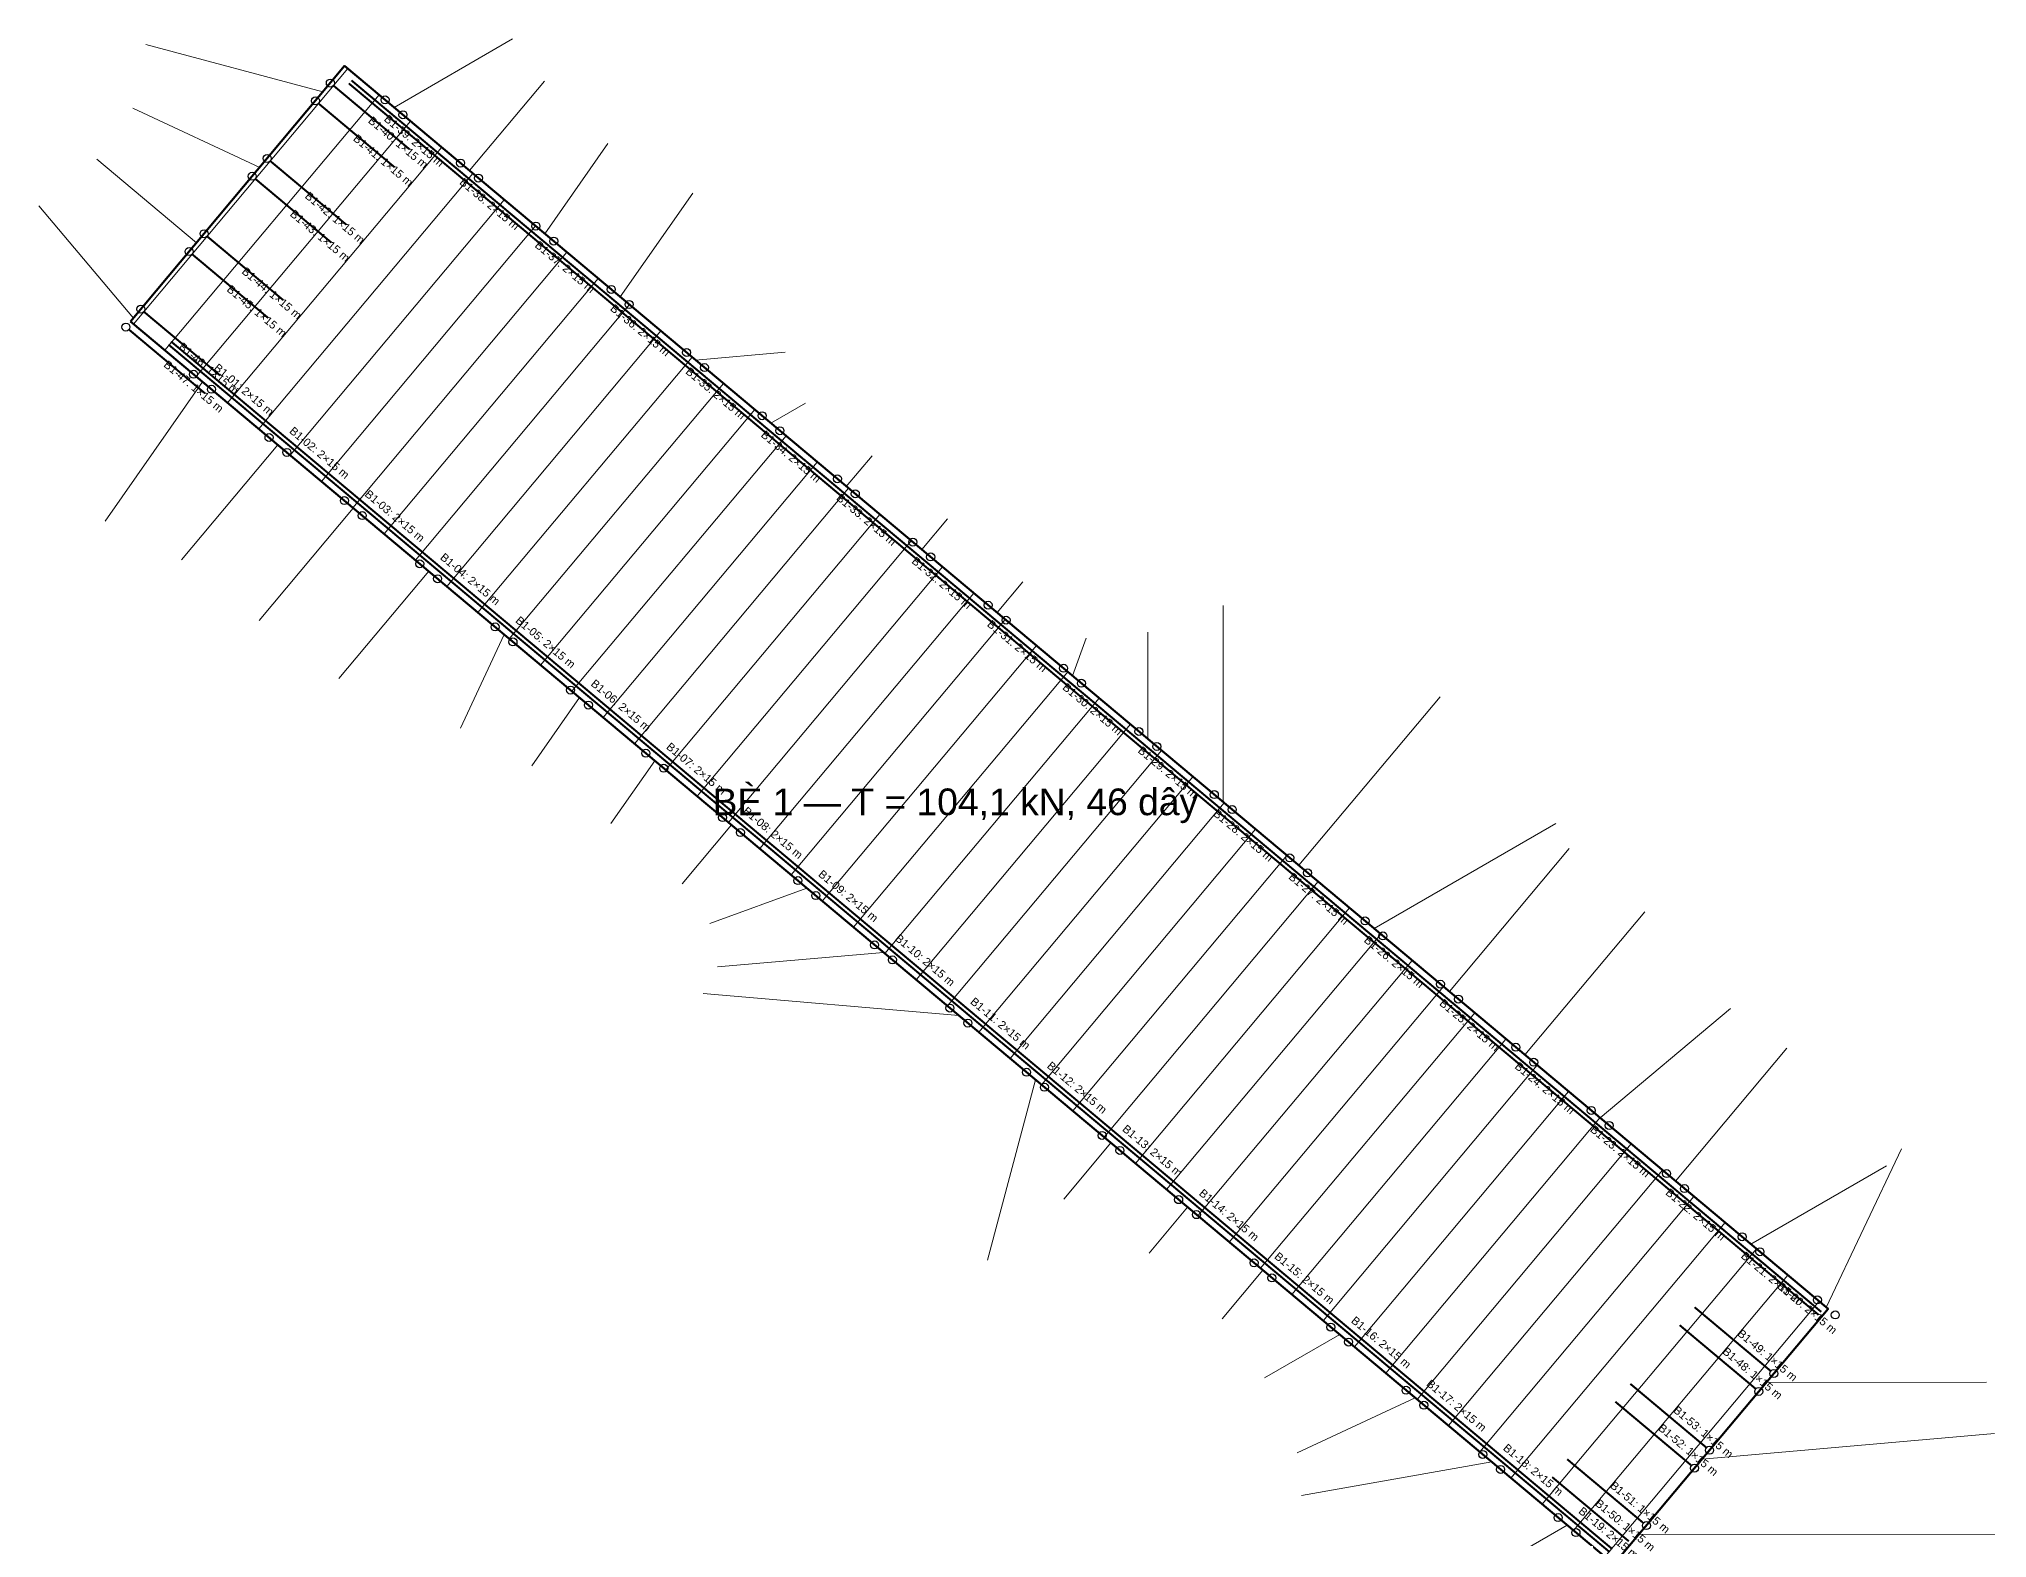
# Model space of a CAD drawing. Header units: metres. Extents: x -255 to 883, y -259 to 301.
# Drawn here: x -255.2 to 37, y -71.9 to 153 of the extents above; entities that cross this region are included whole.
import ezdxf

# ---------------------------------------------------------------- set-up
doc = ezdxf.new("R2010")
doc.units = ezdxf.units.M
for name, color, linetype, lineweight in [('BE_PIN', 7, 'Continuous', 50), ('BICH_NEO', 1, 'Continuous', 25), ('DAY_NEO', 5, 'Continuous', 0), ('GIA_CUONG_40x60', 1, 'Continuous', 70), ('KHUNG_C52', 8, 'Continuous', 0)]:
    doc.layers.add(name, color=color, linetype=linetype, lineweight=lineweight)
doc.styles.add('VN', font='arial.ttf')

msp = doc.modelspace()

# ---------------------------------------------------------------- linework, layer by layer
at = {"layer": 'BE_PIN'}
msp.add_lwpolyline([(-241.45, 110.58), (-18.98, -75.84), (13.13, -37.52), (-209.34, 148.91)], close=True, dxfattribs=at)
at = {"layer": 'BICH_NEO'}
for centre in [(-211.48, 146.35), (-213.72, 143.67), (-203.27, 143.82), (-200.59, 141.58), (-220.95, 135.04), (-191.96, 134.35), (-223.2, 132.36), (-189.28, 132.1), (-230.42, 123.74), (-180.66, 124.88), (-177.98, 122.63), (-232.67, 121.06), (-169.35, 115.4), (-239.9, 112.43), (-166.67, 113.15), (-242.15, 109.75), (-158.05, 105.93), (-231.99, 102.66), (-155.37, 103.68), (-229.31, 100.41), (-146.74, 96.45), (-220.68, 93.18), (-144.06, 94.2), (-218, 90.94), (-135.44, 86.98), (-132.75, 84.73), (-209.38, 83.71), (-206.7, 81.47), (-124.13, 77.5), (-198.07, 74.23), (-121.45, 75.26), (-195.39, 71.99), (-112.83, 68.03), (-186.77, 64.76), (-110.14, 65.78), (-184.09, 62.52), (-101.52, 58.56), (-175.46, 55.29), (-98.84, 56.31), (-172.78, 53.04), (-90.21, 49.08), (-87.53, 46.83), (-164.16, 45.82), (-161.48, 43.57), (-78.91, 39.61), (-152.66, 36.18), (-76.23, 37.36), (-149.98, 33.93), (-67.6, 30.13), (-141.36, 26.71), (-64.92, 27.88), (-138.68, 24.46), (-56.3, 20.66), (-129.86, 17.07), (-53.62, 18.41), (-127.18, 14.83), (-44.99, 11.18), (-42.31, 8.94), (-118.56, 7.6), (-115.87, 5.35), (-33.69, 1.71), (-31.01, -0.53), (-107.06, -2.03), (-104.38, -4.28), (-22.38, -7.76), (-95.75, -11.51), (-19.7, -10.01), (-93.07, -13.76), (-11.08, -17.23), (-8.4, -19.48), (-84.26, -21.14), (-81.58, -23.39), (0.23, -26.71), (2.91, -28.96), (-72.95, -30.62), (-70.27, -32.87), (11.53, -36.18), (14.21, -38.43), (-61.45, -40.26), (-58.77, -42.5), (5, -47.23), (-50.15, -49.73), (2.75, -49.91), (-47.47, -51.97), (-4.64, -58.73), (-38.65, -59.36), (-35.97, -61.61), (-6.89, -61.41), (-27.35, -68.83), (-14.11, -70.03), (-24.67, -71.08)]:
    msp.add_circle(centre, 0.6, dxfattribs=at)
at = {"layer": 'DAY_NEO'}
for p, q in [((-212.6, 145.01), (-239.17, 152.11)), ((-201.93, 142.7), (-184.18, 152.96)), ((-190.62, 133.22), (-179.38, 146.64)), ((-222.07, 133.7), (-241.11, 142.56)), ((-231.55, 122.4), (-246.49, 134.93)), ((-179.32, 123.75), (-169.86, 137.27)), ((-168.01, 114.28), (-157.12, 129.85)), ((-241.02, 111.09), (-255.18, 127.93)), ((-156.71, 104.8), (-143.26, 105.98)), ((-230.65, 101.54), (-245.26, 80.64)), ((-145.4, 95.33), (-140.2, 98.33)), ((-219.34, 92.06), (-233.79, 74.82)), ((-134.1, 85.85), (-130.24, 90.45)), ((-208.04, 82.59), (-222.17, 65.73)), ((-122.79, 76.38), (-118.93, 80.98)), ((-196.73, 73.11), (-210.22, 57.02)), ((-111.48, 66.91), (-107.62, 71.51)), ((-77.57, 38.48), (-77.6, 67.98)), ((-185.43, 63.64), (-191.97, 49.59)), ((-100.18, 57.43), (-98.13, 63.07)), ((-88.87, 47.96), (-88.88, 63.96)), ((-174.12, 54.17), (-181.28, 43.92)), ((-66.26, 29.01), (-45.06, 54.3)), ((-162.82, 44.69), (-169.41, 35.27)), ((-151.32, 35.06), (-158.7, 26.24)), ((-54.96, 19.54), (-27.69, 35.3)), ((-43.65, 10.06), (-25.67, 31.53)), ((-140.02, 25.58), (-154.58, 20.27)), ((-32.35, 0.59), (-14.36, 22.05)), ((-128.52, 15.95), (-153.42, 13.76)), ((-117.21, 6.48), (-155.57, 9.8)), ((-21.04, -8.88), (-1.51, 7.52)), ((-9.74, -18.36), (6.96, 1.57)), ((-105.72, -3.16), (-112.95, -30.21)), ((-94.41, -12.63), (-101.47, -21.06)), ((12.87, -37.31), (24.14, -13.54)), ((1.57, -27.83), (21.92, -16.07)), ((-82.92, -22.27), (-88.7, -29.17)), ((-71.61, -31.74), (-77.71, -39.02)), ((-60.11, -41.38), (-71.36, -47.89)), ((3.87, -48.57), (36.87, -48.54)), ((-48.81, -50.85), (-66.48, -59.1)), ((-5.76, -60.07), (38.07, -56.21)), ((-37.31, -60.48), (-65.86, -65.54)), ((-26.01, -69.96), (-56.74, -87.73)), ((-15.24, -71.37), (44.76, -71.32))]:
    msp.add_line(p, q, dxfattribs=at)
at = {"layer": 'GIA_CUONG_40x60', "const_width": 0.3}
for points in [[(-211.09, 146.03), (-199.6, 136.4)], [(-197.21, 136.66), (-208.71, 146.29)], [(-196.82, 137.12), (-208.32, 146.75)], [(-213.34, 143.35), (-201.84, 133.71)], [(-185.51, 127.64), (-197.01, 137.27)], [(-220.57, 134.72), (-209.07, 125.09)], [(-185.9, 127.18), (-197.4, 136.81)], [(-222.81, 132.04), (-211.32, 122.41)], [(-174.6, 117.71), (-186.09, 127.34)], [(-174.21, 118.17), (-185.71, 127.8)], [(-230.04, 123.42), (-218.54, 113.78)], [(-232.29, 120.74), (-220.79, 111.1)], [(-163.29, 108.23), (-174.79, 117.87)], [(-162.91, 108.69), (-174.4, 118.33)], [(-239.52, 112.11), (-228.02, 102.48)], [(-241.76, 109.43), (-230.27, 99.79)], [(-151.99, 98.76), (-163.48, 108.39)], [(-151.6, 99.22), (-163.1, 108.85)], [(-235.76, 107.12), (-224.26, 97.49)], [(-235.37, 107.58), (-223.88, 97.95)], [(-140.3, 89.74), (-151.79, 99.38)], [(-224.45, 97.64), (-212.95, 88.01)], [(-224.06, 98.1), (-212.56, 88.47)], [(-140.68, 89.28), (-152.18, 98.92)], [(-213.15, 88.17), (-201.65, 78.54)], [(-212.76, 88.63), (-201.26, 79)], [(-129.38, 79.81), (-140.87, 89.45)], [(-128.99, 80.27), (-140.49, 89.91)], [(-201.45, 79.15), (-189.95, 69.52)], [(-118.07, 70.34), (-129.57, 79.97)], [(-117.68, 70.8), (-129.18, 80.43)], [(-201.84, 78.69), (-190.34, 69.06)], [(-106.76, 60.86), (-118.26, 70.5)], [(-106.38, 61.32), (-117.87, 70.96)], [(-190.54, 69.22), (-179.04, 59.59)], [(-190.15, 69.68), (-178.65, 60.05)], [(-95.07, 51.85), (-106.57, 61.48)], [(-179.23, 59.75), (-167.73, 50.12)], [(-178.84, 60.21), (-167.35, 50.58)], [(-95.46, 51.39), (-106.95, 61.02)], [(-167.92, 50.28), (-156.43, 40.64)], [(-167.54, 50.74), (-156.04, 41.1)], [(-84.15, 41.91), (-95.65, 51.55)], [(-83.77, 42.37), (-95.26, 52.01)], [(-156.04, 41.1), (-144.55, 31.47)], [(-72.85, 32.44), (-84.34, 42.07)], [(-72.46, 32.9), (-83.96, 42.53)], [(-156.43, 40.64), (-144.93, 31.01)], [(-61.54, 22.97), (-73.04, 32.6)], [(-61.15, 23.43), (-72.65, 33.06)], [(-145.12, 31.17), (-133.63, 21.53)], [(-144.74, 31.63), (-133.24, 21.99)], [(-49.85, 13.96), (-61.35, 23.59)], [(-133.63, 21.53), (-122.13, 11.9)], [(-133.24, 21.99), (-121.74, 12.36)], [(-50.24, 13.5), (-61.74, 23.13)], [(-122.32, 12.06), (-110.82, 2.42)], [(-121.93, 12.52), (-110.44, 2.88)], [(-38.93, 4.02), (-50.43, 13.65)], [(-38.54, 4.48), (-50.04, 14.11)], [(-110.44, 2.89), (-98.94, -6.75)], [(-27.63, -5.45), (-39.13, 4.18)], [(-27.24, -4.99), (-38.74, 4.64)], [(-110.82, 2.43), (-99.33, -7.21)], [(-16.32, -14.93), (-27.82, -5.29)], [(-15.94, -14.47), (-27.43, -4.83)], [(-99.52, -7.05), (-88.02, -16.68)], [(-99.13, -6.59), (-87.64, -16.22)], [(-4.63, -23.94), (-16.13, -14.31)], [(-88.02, -16.68), (-76.53, -26.32)], [(-87.64, -16.22), (-76.14, -25.86)], [(-5.02, -24.4), (-16.51, -14.77)], [(-76.72, -26.16), (-65.22, -35.79)], [(-76.33, -25.7), (-64.84, -35.33)], [(6.29, -33.88), (-5.21, -24.24)], [(6.67, -33.42), (-4.82, -23.78)], [(11.72, -38.43), (0.22, -28.79)], [(12.11, -37.97), (0.61, -28.33)], [(-65.22, -35.8), (-53.72, -45.43)], [(-64.83, -35.34), (-53.33, -44.97)], [(4.61, -46.91), (-6.88, -37.28)], [(2.37, -49.59), (-9.13, -39.96)], [(-53.92, -45.27), (-42.42, -54.9)], [(-53.53, -44.81), (-42.03, -54.44)], [(-5.02, -58.41), (-16.52, -48.77)], [(-7.27, -61.09), (-18.77, -51.45)], [(-42.42, -54.9), (-30.92, -64.53)], [(-42.03, -54.44), (-30.54, -64.07)], [(-14.49, -69.71), (-25.99, -60.08)], [(-31.11, -64.37), (-19.62, -74.01)], [(-30.73, -63.91), (-19.23, -73.55)], [(-16.74, -72.39), (-28.24, -62.76)]]:
    msp.add_lwpolyline(points, dxfattribs=at)
at = {"layer": 'KHUNG_C52'}
for p, q in [((-240.98, 110.19), (-208.87, 148.51)), ((-236.28, 106.26), (-204.17, 144.58)), ((-231.59, 102.32), (-199.48, 140.64)), ((-226.89, 98.39), (-194.78, 136.71)), ((-222.2, 94.46), (-190.09, 132.78)), ((-217.51, 90.52), (-185.39, 128.84)), ((-212.81, 86.59), (-180.7, 124.91)), ((-208.12, 82.65), (-176, 120.97)), ((-203.42, 78.72), (-171.31, 117.04)), ((-198.73, 74.78), (-166.61, 113.11)), ((-194.03, 70.85), (-161.92, 109.17)), ((-189.34, 66.92), (-157.23, 105.24)), ((-184.64, 62.98), (-152.53, 101.3)), ((-179.95, 59.05), (-147.84, 97.37)), ((-175.25, 55.11), (-143.14, 93.43)), ((-170.56, 51.18), (-138.45, 89.5)), ((-165.87, 47.25), (-133.75, 85.57)), ((-161.17, 43.31), (-129.06, 81.63)), ((-156.48, 39.38), (-124.36, 77.7)), ((-151.78, 35.44), (-119.67, 73.76)), ((-147.09, 31.51), (-114.97, 69.83)), ((-142.39, 27.58), (-110.28, 65.9)), ((-137.7, 23.64), (-105.59, 61.96)), ((-133, 19.71), (-100.89, 58.03)), ((-128.31, 15.77), (-96.2, 54.09)), ((-123.62, 11.84), (-91.5, 50.16)), ((-118.92, 7.91), (-86.81, 46.23)), ((-114.23, 3.97), (-82.11, 42.29)), ((-109.53, 0.04), (-77.42, 38.36)), ((-104.84, -3.9), (-72.72, 34.42)), ((-100.14, -7.83), (-68.03, 30.49)), ((-95.45, -11.77), (-63.33, 26.56)), ((-90.75, -15.7), (-58.64, 22.62)), ((-86.06, -19.63), (-53.95, 18.69)), ((-81.36, -23.57), (-49.25, 14.75)), ((-76.67, -27.5), (-44.56, 10.82)), ((-71.98, -31.44), (-39.86, 6.89)), ((-67.28, -35.37), (-35.17, 2.95)), ((-62.59, -39.3), (-30.47, -0.98)), ((-57.89, -43.24), (-25.78, -4.92)), ((-53.2, -47.17), (-21.08, -8.85)), ((-48.5, -51.11), (-16.39, -12.78)), ((-43.81, -55.04), (-11.69, -16.72)), ((-39.11, -58.97), (-7, -20.65)), ((-34.42, -62.91), (-2.31, -24.59)), ((-29.73, -66.84), (2.39, -28.52)), ((-25.03, -70.78), (7.08, -32.45)), ((-20.34, -74.71), (11.78, -36.39))]:
    msp.add_line(p, q, dxfattribs=at)

# ---------------------------------------------------------------- texts
at = {"layer": 'BE_PIN', "style": 'VN'}
msp.add_text('BÈ 1 — T = 104,1 kN, 46 dây', height=4, dxfattribs=at).set_placement((-154.16, 36.53))
at = {"layer": 'GIA_CUONG_40x60', "style": 'VN'}
for s, rotation, p in [('B1-40: 1×15 m', -39.9634, (-205.92, 140.52)), ('B1-39: 2×15 m', -39.9631, (-203.54, 140.78)), ('B1-41: 1×15 m', -39.9634, (-208.17, 137.84)), ('B1-38: 2×15 m', -39.9631, (-192.22, 131.3)), ('B1-42: 1×15 m', -39.9634, (-215.4, 129.22)), ('B1-43: 1×15 m', -39.9634, (-217.64, 126.53)), ('B1-37: 2×15 m', -39.9631, (-180.92, 121.84)), ('B1-44: 1×15 m', -39.9634, (-224.87, 117.91)), ('B1-45: 1×15 m', -39.9634, (-227.12, 115.23)), ('B1-36: 2×15 m', -39.9631, (-169.62, 112.36)), ('B1-46: 1×15 m', -39.9634, (-234.34, 106.6)), ('B1-47: 1×15 m', -39.9634, (-236.59, 103.92)), ('B1-01: 2×15 m', -39.9638, (-229.05, 103.45)), ('B1-35: 2×15 m', -39.9631, (-158.31, 102.89)), ('B1-02: 2×15 m', -39.9638, (-217.73, 93.98)), ('B1-34: 2×15 m', -39.9631, (-147.01, 93.41)), ('B1-03: 2×15 m', -39.9638, (-206.43, 84.51)), ('B1-33: 2×15 m', -39.9631, (-135.7, 83.94)), ('B1-04: 2×15 m', -39.9638, (-195.12, 75.03)), ('B1-32: 2×15 m', -39.9631, (-124.4, 74.46)), ('B1-05: 2×15 m', -39.9638, (-183.82, 65.56)), ('B1-31: 2×15 m', -39.9631, (-113.09, 64.99)), ('B1-06: 2×15 m', -39.9638, (-172.52, 56.08)), ('B1-30: 2×15 m', -39.9631, (-101.78, 55.52)), ('B1-07: 2×15 m', -39.9638, (-161.21, 46.61)), ('B1-29: 2×15 m', -39.9631, (-90.48, 46.04)), ('B1-08: 2×15 m', -39.9638, (-149.72, 36.97)), ('B1-28: 2×15 m', -39.9631, (-79.17, 36.57)), ('B1-09: 2×15 m', -39.9638, (-138.41, 27.5)), ('B1-27: 2×15 m', -39.9631, (-67.87, 27.09)), ('B1-10: 2×15 m', -39.9638, (-126.91, 17.87)), ('B1-26: 2×15 m', -39.9631, (-56.57, 17.62)), ('B1-11: 2×15 m', -39.9638, (-115.61, 8.39)), ('B1-25: 2×15 m', -39.9631, (-45.26, 8.14)), ('B1-12: 2×15 m', -39.9638, (-104.11, -1.24)), ('B1-24: 2×15 m', -39.9631, (-33.96, -1.33)), ('B1-13: 2×15 m', -39.9638, (-92.81, -10.72)), ('B1-23: 2×15 m', -39.9631, (-22.65, -10.8)), ('B1-14: 2×15 m', -39.9638, (-81.31, -20.35)), ('B1-22: 2×15 m', -39.9631, (-11.34, -20.27)), ('B1-15: 2×15 m', -39.9638, (-70.01, -29.83)), ('B1-21: 2×15 m', -39.9631, (-0.04, -29.75)), ('B1-20: 2×15 m', -39.9631, (5.39, -34.3)), ('B1-16: 2×15 m', -39.9638, (-58.5, -39.46)), ('B1-49: 1×15 m', -39.9634, (-0.56, -41.4)), ('B1-48: 1×15 m', -39.9634, (-2.81, -44.09)), ('B1-17: 2×15 m', -39.9638, (-47.2, -48.93)), ('B1-53: 1×15 m', -39.9634, (-10.19, -52.9)), ('B1-52: 1×15 m', -39.9634, (-12.44, -55.58)), ('B1-18: 2×15 m', -39.9638, (-35.71, -58.57)), ('B1-51: 1×15 m', -39.9634, (-19.67, -64.2)), ('B1-50: 1×15 m', -39.9634, (-21.91, -66.89)), ('B1-19: 2×15 m', -39.9638, (-24.4, -68.04))]:
    msp.add_text(s, height=1.2, rotation=rotation, dxfattribs=at).set_placement(p)

doc.saveas('drawing.dxf')
